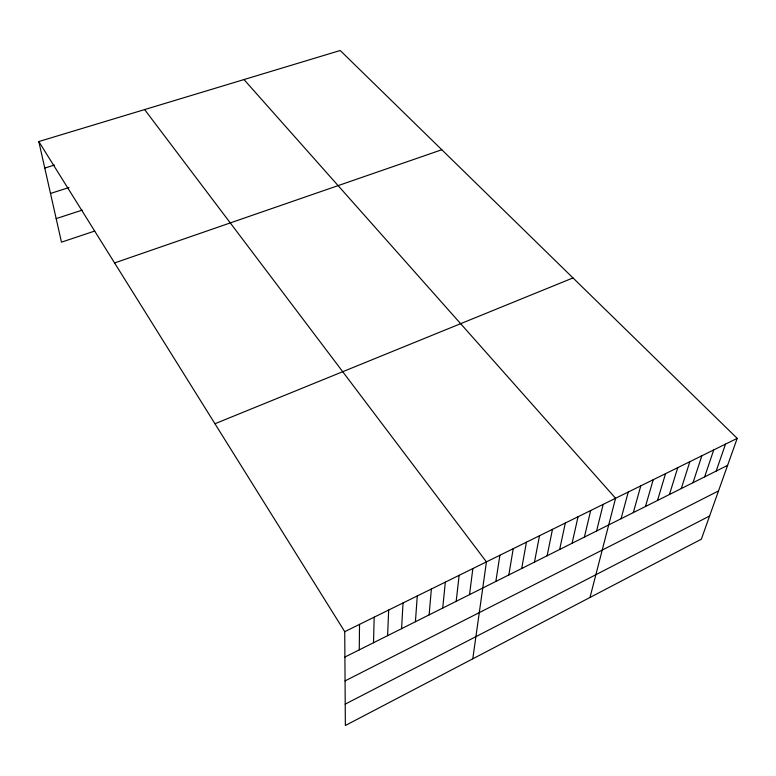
<?xml version="1.0" encoding="UTF-8"?>
<svg xmlns="http://www.w3.org/2000/svg" width="776" height="776" viewBox="0 0 776 776"><rect width="100%" height="100%" fill="white"/><g stroke="black" fill="none" stroke-linecap="round" stroke-linejoin="round"><path stroke-width="1.16" d="M359.269 649.861L359.521 624.389M373.508 642.732L374.168 617.182M387.602 635.67L388.669 610.033M401.58 628.676L403.035 602.962M415.422 621.741L417.265 595.949M429.128 614.873L431.359 589.003M442.718 608.064L445.327 582.126M456.181 601.322L459.149 575.317M469.529 594.639L472.856 568.565M472.778 658.814L486.436 561.882L144.627 109.581M495.854 581.447L499.88 555.257M508.843 574.948L513.208 548.69M521.715 568.498L526.419 542.182M534.47 562.105L539.504 535.741M547.119 555.771L552.473 529.348M559.651 549.495L565.316 523.024M572.077 543.268L578.052 516.748M584.396 537.099L590.672 510.53M596.598 530.988L603.185 504.371M589.993 597.471L615.581 498.27L243.994 79.569M621.072 518.727L628.24 492.032M633.323 512.596L640.782 485.854M645.467 506.505L653.217 479.733M657.505 500.481L665.536 473.661M669.445 494.496L677.749 467.647M681.279 488.57L689.845 461.681M693.007 482.701L701.843 455.774M704.637 476.871L713.736 449.915M716.161 471.1L725.521 444.115M737.2 438.362L701.349 539.194L345.359 725.502L344.738 631.674L38.8 141.542L340.218 50.498L737.2 438.362L344.738 631.674M345.213 704.142L709.594 515.991M345.058 680.901L718.508 490.927M344.903 657.059L727.597 465.367M214.942 423.745L572.989 277.924M114.576 262.948L441.806 149.749M94.682 231.064L61.479 242.16L38.8 141.542M56.173 218.619L82.188 210.121M50.498 193.447L69.025 187.549M44.775 168.072L54.378 165.084"/></g></svg>
